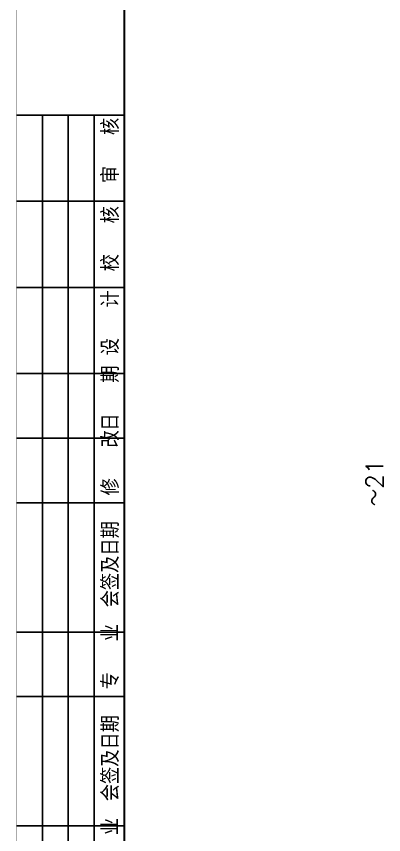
# Model space of a CAD drawing. Extents: x 49444 to 186345, y 41039 to 59803.
# Drawn here: x 63233 to 64510, y 47195 to 50044 of the extents above; entities that cross this region are included whole.
import ezdxf

# ---------------------------------------------------------------- set-up
doc = ezdxf.new("R2010")
doc.units = 0
doc.header["$LTSCALE"] = 60
doc.header["$MEASUREMENT"] = 0
doc.layers.get('0').update_dxf_attribs({"linetype": 'CONTINUOUS'})
doc.styles.get("Standard").update_dxf_attribs({"font": 'txt.shx', "bigfont": 'hztxt.shx'})

msp = doc.modelspace()

# ---------------------------------------------------------------- linework, layer by layer
for p, q in [((63608.41849, 49700.230231), (63233.41849, 49700.230231)), ((63323.41849, 47000.230231), (63323.41849, 49700.230231)), ((63413.41849, 47000.230231), (63413.41849, 49700.230231)), ((63503.41849, 47000.230231), (63503.41849, 49700.230231)), ((63608.41849, 49400.230231), (63233.41849, 49400.230231)), ((63608.41849, 49100.230231), (63233.41849, 49100.230231)), ((63608.41849, 48800.230231), (63233.41849, 48800.230231)), ((63608.41849, 48575.230231), (63233.41849, 48575.230231)), ((63608.41849, 48350.230231), (63233.41849, 48350.230231)), ((63608.41849, 47900.230231), (63233.41849, 47900.230231)), ((63608.41849, 47675.230231), (63233.41849, 47675.230231)), ((63608.41849, 47225.230231), (63233.41849, 47225.230231))]:
    msp.add_line(p, q)
at = {"const_width": 1.5}
msp.add_lwpolyline([(63233.41849, 59465.230231), (63233.41849, 46850.230231), (72143.41849, 46850.230231), (72143.41849, 59465.230231), (63233.41849, 59465.230231, 1.9635677679)], format="xyb", dxfattribs=at)
at = {"const_width": 7.5}
msp.add_lwpolyline([(63608.41849, 59315.230231), (63608.41849, 47000.230231), (71993.41849, 47000.230231), (71993.41849, 59315.230231), (63608.41849, 59315.230231)], dxfattribs=at)

# ---------------------------------------------------------------- texts
for s, p in [('审  核', (63589.878881, 49463.695332)), ('校  核', (63589.878881, 49156.195332)), ('设  计', (63589.878881, 48863.695332)), ('日  期', (63589.878881, 48601.195332)), ('修  改', (63589.878881, 48376.195332)), ('～21', (64508.92737, 48338.584502)), ('会签及日期', (63589.878881, 47986.195332)), ('专  业', (63589.878881, 47701.195332)), ('会签及日期', (63589.878881, 47311.195332)), ('专  业', (63589.878881, 47026.195332))]:
    msp.add_text(s, height=60, rotation=90).set_placement(p)

doc.saveas('drawing.dxf')
